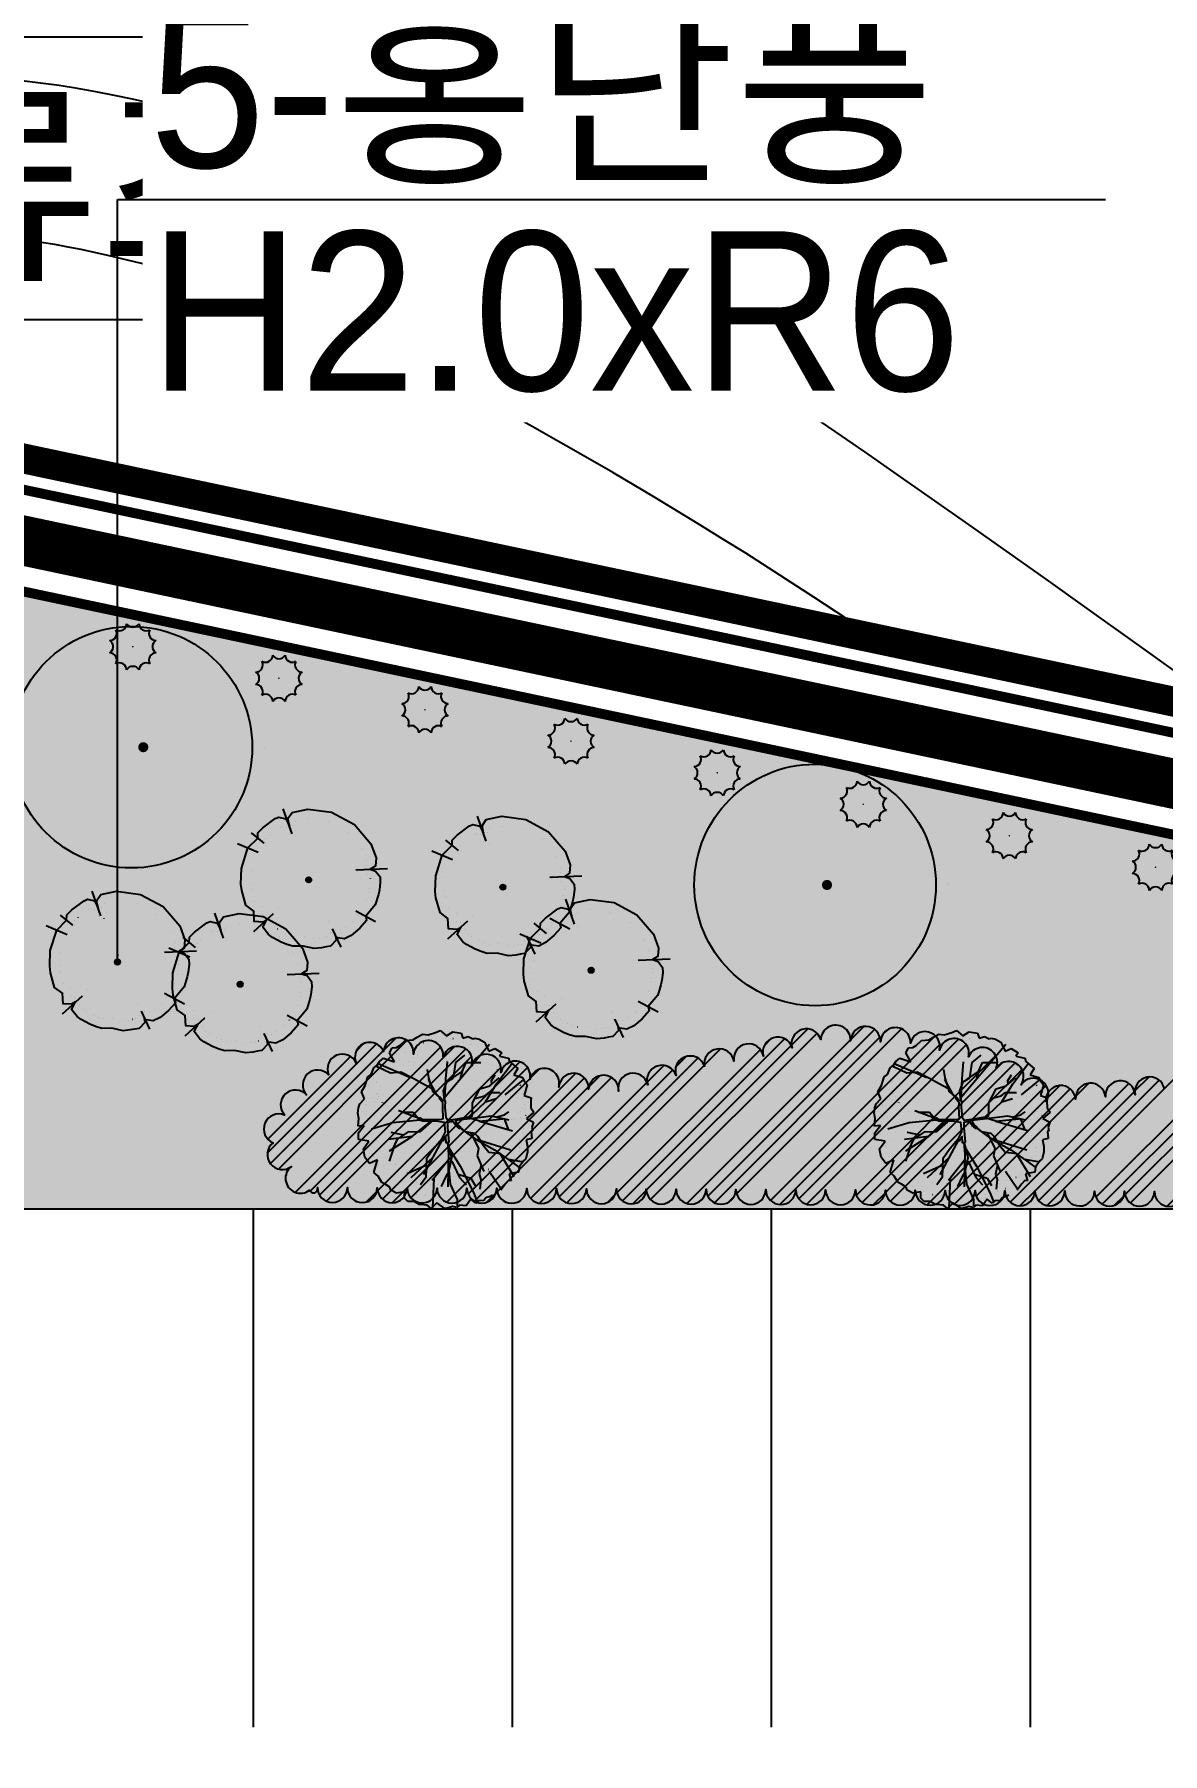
# Model space of a CAD drawing. Header units: millimetres. Extents: x 13387 to 322416, y 10188 to 219730.
# Drawn here: x 61922 to 73245, y 181721 to 198978 of the extents above; entities that cross this region are included whole.
import ezdxf
from ezdxf.enums import TextEntityAlignment as Align
from ezdxf.xclip import XClip

# ---------------------------------------------------------------- set-up
doc = ezdxf.new("R2010")
doc.units = ezdxf.units.MM
doc.header["$LTSCALE"] = 400
doc.header["$XCLIPFRAME"] = 0
doc.set_wipeout_variables(frame=1)
for name, pattern in [('base$0$base$0$XREF_BASE$0$PHANTOMX2', [5, 2.5, -0.5, 0.5, -0.5, 0.5, -0.5]), ('CONT', [2, 1, 1]), ('DOT2', [0.125, 0, -0.125])]:
    doc.linetypes.add(name, pattern=pattern)
doc.layers.get('Defpoints').update_dxf_attribs({"color": 153})
for name, color, linetype in [('0-wipeout', 255, 'Continuous'), ('0-녹지', 71, 'Continuous'), ('_관목_Out', 7, 'Continuous'), ('_관목_Plant', 76, 'Continuous'), ('_교목_Name', 7, 'Continuous'), ('_교목_Plant', 90, 'Continuous'), ('_교목_Size', 7, 'Continuous'), ('_교목_Tag', 7, 'Continuous'), ('base$0$base$0$1-1CON', 35, 'Continuous'), ('base$0$base$0$1-5CON', 30, 'Continuous'), ('base$0$base$0$1-지적선', 3, 'Continuous'), ('base$0$base$0$LSMD_CONT_LDREG_41500', 1, 'Continuous'), ('base$0$base$0$WID', 4, 'Continuous'), ('base$0$base$0$XREF_BASE$0$CE_PROPERTY LINE', 2, 'Continuous'), ('base$0$base$0$XREF_BASE$0$성토옹벽', 6, 'Continuous'), ('base$0$base$0$XREF_BASE$0$절토옹벽', 2, 'Continuous'), ('tc-2', 252, 'Continuous')]:
    doc.layers.add(name, color=color, linetype=linetype)
doc.layers.add('base$0$base$0$A-MKXS-TEXT1', color=3, linetype='Continuous', lineweight=25)
doc.styles.add('base$0$base$0$SH_대대리576', font='NanumGothicBold.ttf')
doc.styles.add('Landy', font='')
doc.styles.get("Standard").update_dxf_attribs({"font": 'arial.ttf'})
doc.styles.get('Landy').set_extended_font_data('Dotum')
doc.dimstyles.new('LandyUse_T', dxfattribs={"dimtxt": 2.5, "dimasz": 80, "dimexe": 1.25, "dimexo": 0.625, "dimtad": 1, "dimtxsty": 'Standard', "dimcen": 2.5, "dimadec": 0, "dimazin": 0, "dimtfac": 1, "dimtmove": 0, "dimatfit": 3, "dimfxl": 1, "dimarcsym": 0})

# ---------------------------------------------------------------- blocks, each defined once
blk = doc.blocks.new('base$0$base$0$XREF_BASE$0$A$C3CBC0631')
at = {"layer": 'base$0$base$0$XREF_BASE$0$CE_PROPERTY LINE', "color": 8, "linetype": 'base$0$base$0$XREF_BASE$0$PHANTOMX2', "ltscale": 3, "flags": 128}
blk.add_lwpolyline([(24653, 158067), (15380, 151109), (8259, 149251), (3838, 149290), (748, 147602), (-6916, 147572), (-7299, 146160), (-1843, 125252), (436, 116516), (2171, 109870), (5326, 104706), (5798, 96717), (3940, 88655), (43, 76542), (81, 64279), (3722, 52297), (8342, 45951), (24954, 35648), (27528, 32946), (33205, 26984), (45785, 19196), (55262, 14961), (63842, 9900), (67943, 799), (71065, 403), (74495, 0), (71416, 11497), (72509, 16027), (80907, 20283), (84381, 29814), (86654, 26118), (86417, 19281), (94182, 16961), (94474, 13223), (94701, 13128), (143072, 50641), (145797, 73715), (141926, 86006), (137274, 142330), (130340, 137929), (128629, 139085), (122336, 140647), (114378, 141402), (105828, 145930), (90331, 146144), (69871, 143916), (58636, 140116), (56478, 144307), (45633, 153630)], close=True, dxfattribs=at)
at = {"layer": 'base$0$base$0$XREF_BASE$0$절토옹벽', "color": 8, "linetype": 'ByBlock', "ltscale": 5, "const_width": 100, "flags": 128}
for points in [[(55628, 144636), (45495, 153353), (24724, 157745), (15091, 150517), (8341, 148908), (803, 147102), (-6578, 145344), (-6578, 145344), (-1228, 124843)], [(54976, 143878), (45038, 152427), (24961, 156673), (15534, 149599), (8577, 147920), (913, 146102), (-5352, 144608), (-260, 125095)]]:
    blk.add_lwpolyline(points, dxfattribs=at)
at = {"layer": 'base$0$base$0$XREF_BASE$0$절토옹벽', "color": 253, "const_width": 500, "flags": 128}
blk.add_lwpolyline([(55302, 144257), (45267, 152890), (24842, 157209), (15312, 150058), (8457, 148426), (858, 146602), (-5784, 145024), (-5991, 144974), (-744, 124969)], dxfattribs=at)
blk = doc.blocks.new('base$0$base$0$G$C940A8A8A')
at = {"layer": 'base$0$base$0$LSMD_CONT_LDREG_41500', "color": 1, "linetype": 'Continuous', "const_width": 300, "flags": 128}
blk.add_lwpolyline([(108147, 137630), (87787, 140640), (75957, 139800), (74927, 144400), (66787, 156160), (47607, 165750), (36878, 161359), (29518, 161359), (25251, 162513), (21834, 161660), (14411, 163566), (13684, 162297), (13684, 140689), (13684, 131660), (13684, 124791), (15433, 118998), (13873, 111149), (10039, 103817), (3210, 93080)], dxfattribs=at)
blk = doc.blocks.new('base$0$base$0$현황측량 지적')
at = {"layer": 'base$0$base$0$1-1CON', "color": 8, "linetype": 'Continuous', "elevation": 91000}
blk.add_lwpolyline([(-18911, 14764), (-19097, 14889), (-19323, 15039), (-19549, 15188), (-19776, 15335), (-20003, 15482), (-20232, 15627), (-20461, 15770), (-20692, 15913), (-20923, 16054), (-21155, 16193), (-21567, 16437), (-21982, 16677), (-22163, 16780), (-22344, 16882), (-22526, 16982), (-22708, 17082), (-22892, 17179), (-23076, 17276), (-23261, 17370), (-23447, 17463), (-23634, 17554), (-23822, 17643), (-24011, 17729), (-24201, 17813), (-24392, 17895), (-24584, 17975), (-24777, 18051), (-24972, 18125), (-25168, 18196), (-25365, 18264), (-25563, 18328), (-25763, 18390), (-25964, 18448), (-26297, 18537), (-26634, 18617), (-26767, 18647), (-26900, 18675), (-27033, 18701), (-27167, 18725), (-27302, 18748), (-27436, 18768)], dxfattribs=at)
at = {"layer": 'base$0$base$0$1-5CON', "color": 8, "linetype": 'Continuous', "elevation": 90000}
blk.add_lwpolyline([(-15870, 14404), (-16325, 14731), (-16782, 15057), (-17239, 15383), (-17989, 15914), (-18744, 16442), (-19038, 16646), (-19333, 16849), (-19630, 17049), (-19928, 17248), (-20227, 17445), (-20527, 17638), (-20829, 17828), (-21134, 18014), (-21440, 18196), (-21748, 18374), (-22059, 18547), (-22372, 18714), (-22687, 18876), (-23006, 19032), (-23327, 19181), (-23651, 19324), (-23979, 19459), (-24310, 19587), (-24645, 19707), (-24983, 19819), (-25325, 19922), (-25850, 20064), (-26385, 20184), (-26568, 20223), (-26753, 20258), (-26938, 20291), (-27123, 20321), (-27310, 20347), (-27496, 20370)], dxfattribs=at)
at = {"layer": 'base$0$base$0$1-지적선', "color": 8, "rotation": 14.62512504690287}
blk.add_blockref('base$0$base$0$G$C940A8A8A', (-38193, -154447), dxfattribs=at)
blk = doc.blocks.new('base$0$base$0$XREF_BASE$0$A$C5E376D50')
at = {"layer": 'Defpoints', "linetype": 'Continuous', "flags": 128}
blk.add_lwpolyline([(363071, 246497), (359200, 258788), (354548, 315113), (347614, 310711), (345903, 311867), (339610, 313429), (331652, 314184), (323101, 318712), (307605, 318926), (287145, 316698), (275910, 312898), (273752, 317089), (262907, 326413), (241927, 330849), (227766, 320223), (223487, 311370)], dxfattribs=at)
blk = doc.blocks.new('base', base_point=(0, 0))
blk.add_lwpolyline([(2457387.2, -938847.8), (2464991.7, -938847.8), (2464991.7, -941686.2), (2457387.2, -941686.2)], close=True)
at = {"layer": 'base$0$base$0$WID'}
for p, q in [((2463748.2, -955814.3), (2463748.2, -950614.3)), ((2466348.2, -955814.3), (2466348.2, -950614.3)), ((2468948.2, -955814.3), (2468948.2, -950614.3)), ((2471548.2, -955814.3), (2471548.2, -950614.3))]:
    blk.add_line(p, q, dxfattribs=at)
blk.add_lwpolyline([(2476748.2, -950614.3), (2447948.2, -950614.3), (2447948.2, -954314.3)], dxfattribs=at)
ref = blk.add_blockref('base$0$base$0$현황측량 지적', (2488921, -959657.5))
XClip(ref).set_block_clipping_path([(-120941.079460036, -150848.0068536659), (162857.5363889819, 70751.9931463341)])
ref = blk.add_blockref('base$0$base$0$XREF_BASE$0$A$C5E376D50', (2212998.1, -1272554.8))
XClip(ref).set_block_clipping_path([(154965.4345864058, 162053.3751671459), (438965.4345861674, 383653.3751671459)])
at = {"layer": 'base$0$base$0$XREF_BASE$0$성토옹벽'}
blk.add_blockref('base$0$base$0$XREF_BASE$0$A$C3CBC0631', (2430288.9, -1099777.9), dxfattribs=at)
at = {"layer": 'base$0$base$0$A-MKXS-TEXT1', "style": 'base$0$base$0$SH_대대리576'}
blk.add_text('저류조', height=1600, dxfattribs=at).set_placement((2461198.9, -940328.1), align=Align.MIDDLE_CENTER)
blk = doc.blocks.new('TL000073_0')
blk.add_hatch(color=256).paths.add_polyline_path([(0.024, 0, 1), (-0.024, 0, 1)])
at = {"color": 0}
blk.add_lwpolyline([(-0.187, 0.55), (-0.149, 0.605), (-0.009, 0.635), (0.205, 0.607), (0.409, 0.497), (0.558, 0.324), (0.604, 0.199), (0.598, 0.124), (0.551, 0.095), (0.6, 0.078), (0.639, 0.026), (0.641, -0.022), (0.634, -0.09), (0.625, -0.132), (0.597, -0.223), (0.511, -0.326), (0.519, -0.364), (0.457, -0.434), (0.382, -0.497), (0.321, -0.528), (0.257, -0.519), (0.24, -0.502), (0.246, -0.541), (0.195, -0.594), (0.156, -0.6), (0.115, -0.608), (0.05, -0.615), (-0.05, -0.593), (-0.141, -0.595), (-0.196, -0.578), (-0.247, -0.557), (-0.325, -0.515), (-0.36, -0.489), (-0.411, -0.424), (-0.375, -0.356), (-0.411, -0.378), (-0.488, -0.373), (-0.493, -0.28), (-0.563, -0.228), (-0.6, -0.096), (-0.607, -0.038), (-0.602, 0.103), (-0.545, 0.287), (-0.456, 0.375), (-0.455, 0.422), (-0.41, 0.467), (-0.299, 0.55), (-0.268, 0.563), (-0.206, 0.548), (-0.173, 0.485)], close=True, dxfattribs=at)
blk.add_circle((0, 0), 0.0236)
at = {"layer": 'tc-2', "linetype": 'CONT', "flags": 128}
for points in [[(-0.149, 0.413), (-0.228, 0.637)], [(-0.638, 0.327), (-0.452, 0.247)], [(-0.399, 0.33), (-0.512, 0.421)], [(0.422, 0.089), (0.707, 0.101)], [(-0.318, -0.305), (-0.495, -0.466)], [(0.422, -0.278), (0.6, -0.373)], [(0.211, -0.44), (0.287, -0.602)]]:
    blk.add_lwpolyline(points, dxfattribs=at)
at = {"layer": 'tc-2', "linetype": 'DOT2'}
blk.add_lwpolyline([(-0.141, 0.49), (-0.119, 0.522), (-0.007, 0.546), (0.177, 0.521), (0.352, 0.427), (0.479, 0.278), (0.517, 0.175), (0.514, 0.127), (0.436, 0.079), (0.524, 0.048), (0.55, 0.014), (0.551, -0.019), (0.545, -0.077), (0.538, -0.113), (0.514, -0.188), (0.432, -0.286), (0.439, -0.32), (0.394, -0.372), (0.33, -0.426), (0.285, -0.449), (0.243, -0.442), (0.179, -0.377), (0.194, -0.478), (0.163, -0.51), (0.136, -0.514), (0.1, -0.521), (0.046, -0.527), (-0.042, -0.508), (-0.124, -0.51), (-0.167, -0.496), (-0.211, -0.478), (-0.278, -0.442), (-0.306, -0.422), (-0.339, -0.379), (-0.269, -0.25), (-0.376, -0.314), (-0.415, -0.311), (-0.418, -0.238), (-0.484, -0.19), (-0.515, -0.082), (-0.521, -0.033), (-0.516, 0.088), (-0.468, 0.245), (-0.384, 0.327), (-0.384, 0.369), (-0.352, 0.401), (-0.257, 0.472), (-0.239, 0.479), (-0.203, 0.471), (-0.173, 0.412), (-0.12, 0.392)], close=True, dxfattribs=at)
at = {"layer": 'tc-2', "linetype": 'DOT2', "flags": 128}
for points in [[(-0.399, 0.33), (-0.008, 0.022), (-0.452, 0.247)], [(0.422, -0.278), (0, 0), (-0.149, 0.413)], [(-0.318, -0.305), (0, 0), (0.422, 0.089)]]:
    blk.add_lwpolyline(points, dxfattribs=at)
blk.add_lwpolyline([(0.211, -0.44), (0, 0)], close=True, dxfattribs=at)
blk = doc.blocks.new('TL000015_0')
at = {"color": 0}
for p, q in [((-0.223, 0.655), (-0.182, 0.679)), ((-0.182, 0.679), (-0.138, 0.675)), ((-0.138, 0.675), (-0.079, 0.692)), ((-0.079, 0.692), (-0.042, 0.707)), ((-0.042, 0.707), (0.008, 0.666)), ((0.008, 0.666), (0.058, 0.697)), ((0.058, 0.697), (0.121, 0.686)), ((0.121, 0.686), (0.134, 0.647)), ((-0.441, 0.534), (-0.419, 0.573)), ((-0.419, 0.573), (-0.386, 0.575)), ((-0.386, 0.575), (-0.358, 0.59)), ((-0.358, 0.59), (-0.317, 0.629)), ((-0.317, 0.629), (-0.256, 0.634)), ((-0.256, 0.634), (-0.223, 0.655)), ((-0.007, 0.185), (0.344, 0.601)), ((0.134, 0.647), (0.177, 0.662)), ((0.177, 0.662), (0.214, 0.642)), ((0.214, 0.642), (0.23, 0.649)), ((0.23, 0.649), (0.262, 0.64)), ((0.262, 0.64), (0.304, 0.616)), ((0.304, 0.616), (0.312, 0.601)), ((0.312, 0.601), (0.34, 0.547)), ((0.34, 0.547), (0.386, 0.568)), ((0.386, 0.568), (0.441, 0.534)), ((-0.584, 0.362), (-0.562, 0.414)), ((-0.562, 0.414), (-0.536, 0.436)), ((-0.431, 0.373), (-0.541, 0.426)), ((-0.536, 0.436), (-0.519, 0.466)), ((-0.275, 0.337), (-0.53, 0.447)), ((-0.519, 0.466), (-0.486, 0.49)), ((-0.486, 0.49), (-0.401, 0.463)), ((-0.401, 0.463), (-0.441, 0.534)), ((0.011, 0.461), (0, 0.33)), ((0.062, 0.338), (0.079, 0.456)), ((0.079, 0.456), (0.152, 0.515)), ((0.13, 0.387), (0.16, 0.458)), ((0.16, 0.458), (0.275, 0.458)), ((0.398, 0.291), (0.523, 0.452)), ((0.441, 0.534), (0.423, 0.506)), ((0.423, 0.506), (0.493, 0.49)), ((0.493, 0.49), (0.502, 0.466)), ((0.502, 0.466), (0.567, 0.41)), ((0.567, 0.41), (0.536, 0.359)), ((-0.66, 0.227), (-0.63, 0.277)), ((-0.63, 0.277), (-0.61, 0.344)), ((-0.61, 0.344), (-0.584, 0.362)), ((-0.35, 0.38), (-0.431, 0.373)), ((-0.249, 0.328), (-0.35, 0.38)), ((-0.183, 0.292), (-0.249, 0.328)), ((-0.11, 0.253), (-0.183, 0.292)), ((-0.132, 0.338), (-0.142, 0.402)), ((-0.137, 0.324), (-0.076, 0.214)), ((-0.097, 0.228), (-0.132, 0.338)), ((-0.017, 0.235), (0.01, 0.306)), ((0, 0.33), (-0.008, 0.158)), ((0.01, 0.306), (0.062, 0.338)), ((0.04, 0.326), (0.13, 0.387)), ((0.117, 0.332), (0.135, 0.396)), ((0.268, 0.25), (0.348, 0.275)), ((0.312, 0.148), (0.398, 0.291)), ((0.348, 0.275), (0.419, 0.338)), ((0.361, 0.316), (0.388, 0.36)), ((0.363, 0.284), (0.361, 0.316)), ((0.466, 0.204), (0.612, 0.321)), ((0.536, 0.359), (0.604, 0.34)), ((0.582, 0.281), (0.588, 0.276)), ((0.604, 0.34), (0.615, 0.312)), ((0.615, 0.312), (0.639, 0.281)), ((0.639, 0.281), (0.617, 0.198)), ((-0.673, 0.133), (-0.636, 0.172)), ((-0.636, 0.172), (-0.66, 0.227)), ((-0.044, 0.179), (-0.097, 0.228)), ((-0.076, 0.214), (-0.044, 0.182)), ((-0.009, 0.16), (-0.017, 0.235)), ((0.312, 0.148), (0.204, 0.045)), ((0.211, 0.14), (0.268, 0.25)), ((0.211, 0.044), (0.211, 0.14)), ((0.228, 0.174), (0.307, 0.196)), ((0.307, 0.196), (0.341, 0.221)), ((0.312, 0.148), (0.396, 0.174)), ((0.341, 0.221), (0.429, 0.223)), ((0.617, 0.198), (0.671, 0.181)), ((0.671, 0.181), (0.667, 0.157)), ((0.667, 0.157), (0.669, 0.101)), ((-0.689, 0.059), (-0.682, 0.101)), ((-0.68, 0.018), (-0.689, 0.059)), ((-0.686, -0.042), (-0.68, 0.018)), ((-0.682, 0.101), (-0.673, 0.133)), ((-0.203, 0.006), (-0.413, -0.015)), ((-0.208, 0.017), (-0.368, 0.079)), ((-0.254, 0.066), (-0.342, 0.066)), ((-0.215, 0.017), (-0.254, 0.066)), ((0.267, -0.003), (0.19, 0.02)), ((0.192, 0.017), (0.297, 0.03)), ((0.267, -0.003), (0.449, 0.016)), ((0.297, 0.03), (0.358, 0.04)), ((0.358, 0.04), (0.495, 0.008)), ((0.402, 0.03), (0.461, 0.047)), ((0.461, 0.047), (0.495, 0.071)), ((0.461, 0.01), (0.491, -0.068)), ((0.629, 0.042), (0.627, 0.039)), ((0.691, 0.068), (0.635, 0.018)), ((0.635, 0.018), (0.689, -0.01)), ((0.669, 0.101), (0.691, 0.068)), ((-0.638, -0.038), (-0.686, -0.042)), ((-0.682, -0.095), (-0.638, -0.038)), ((-0.682, -0.147), (-0.682, -0.095)), ((-0.406, -0.014), (-0.58, -0.066)), ((-0.262, -0.123), (-0.45, -0.147)), ((-0.278, -0.133), (-0.443, -0.238)), ((-0.328, -0.112), (-0.428, -0.093)), ((-0.293, -0.088), (-0.379, -0.144)), ((-0.203, -0.09), (-0.293, -0.088)), ((-0.262, -0.123), (-0.278, -0.133)), ((-0.262, -0.123), (-0.138, -0.022)), ((-0.112, -0.012), (-0.203, -0.09)), ((-0.138, -0.022), (-0.123, -0.003)), ((0.111, -0.051), (0.152, -0.083)), ((0.213, -0.129), (0.113, -0.055)), ((0.152, -0.083), (0.226, -0.098)), ((0.199, -0.095), (0.258, -0.218)), ((0.213, -0.129), (0.246, -0.15)), ((0.226, -0.098), (0.25, -0.122)), ((0.25, -0.122), (0.295, -0.191)), ((0.267, -0.003), (0.524, -0.08)), ((0.682, -0.08), (0.671, -0.083)), ((0.671, -0.083), (0.676, -0.138)), ((0.689, -0.01), (0.676, -0.051)), ((0.676, -0.051), (0.682, -0.08)), ((-0.602, -0.161), (-0.682, -0.147)), ((-0.645, -0.219), (-0.602, -0.161)), ((-0.632, -0.286), (-0.645, -0.219)), ((-0.411, -0.223), (-0.443, -0.318)), ((-0.379, -0.144), (-0.418, -0.227)), ((-0.026, -0.149), (-0.173, -0.422)), ((-0.093, -0.218), (-0.149, -0.298)), ((-0.029, -0.144), (-0.093, -0.218)), ((0.014, -0.17), (0.023, -0.261)), ((0.017, -0.199), (0.114, -0.355)), ((0.018, -0.171), (0.047, -0.291)), ((0.023, -0.261), (0.018, -0.518)), ((0.239, -0.145), (0.51, -0.229)), ((0.246, -0.15), (0.384, -0.229)), ((0.258, -0.218), (0.248, -0.274)), ((0.295, -0.191), (0.339, -0.245)), ((0.339, -0.245), (0.434, -0.257)), ((0.384, -0.229), (0.507, -0.313)), ((0.427, -0.258), (0.534, -0.436)), ((0.641, -0.243), (0.63, -0.299)), ((0.676, -0.138), (0.633, -0.15)), ((0.633, -0.15), (0.643, -0.202)), ((0.643, -0.202), (0.641, -0.243)), ((-0.597, -0.334), (-0.632, -0.286)), ((-0.534, -0.306), (-0.597, -0.334)), ((-0.562, -0.406), (-0.534, -0.306)), ((-0.154, -0.352), (-0.301, -0.416)), ((-0.101, -0.289), (-0.273, -0.448)), ((-0.149, -0.298), (-0.156, -0.445)), ((0.022, -0.306), (-0.105, -0.469)), ((0.025, -0.401), (-0.002, -0.443)), ((0.047, -0.291), (0.025, -0.391)), ((0.025, -0.391), (0.035, -0.497)), ((0.05, -0.316), (0.108, -0.445)), ((0.114, -0.355), (0.218, -0.562)), ((0.248, -0.274), (0.299, -0.399)), ((0.275, -0.355), (0.263, -0.418)), ((0.342, -0.394), (0.435, -0.535)), ((0.49, -0.301), (0.609, -0.323)), ((0.571, -0.402), (0.499, -0.415)), ((0.507, -0.313), (0.583, -0.368)), ((0.578, -0.365), (0.571, -0.402)), ((0.61, -0.315), (0.578, -0.365)), ((0.63, -0.299), (0.61, -0.315)), ((-0.53, -0.434), (-0.562, -0.406)), ((-0.501, -0.484), (-0.53, -0.434)), ((-0.473, -0.497), (-0.501, -0.484)), ((-0.438, -0.521), (-0.473, -0.497)), ((-0.429, -0.543), (-0.438, -0.521)), ((-0.156, -0.445), (-0.198, -0.502)), ((-0.092, -0.452), (-0.102, -0.682)), ((-0.002, -0.443), (-0.034, -0.516)), ((0.035, -0.497), (0.091, -0.617)), ((0.099, -0.418), (0.199, -0.45)), ((0.108, -0.445), (0.162, -0.502)), ((0.199, -0.45), (0.233, -0.507)), ((0.263, -0.418), (0.277, -0.46)), ((0.277, -0.46), (0.268, -0.536)), ((0.467, -0.497), (0.432, -0.545)), ((0.493, -0.469), (0.467, -0.497)), ((0.515, -0.471), (0.493, -0.469)), ((0.499, -0.415), (0.515, -0.471)), ((-0.386, -0.567), (-0.429, -0.543)), ((-0.321, -0.556), (-0.386, -0.567)), ((-0.323, -0.606), (-0.321, -0.556)), ((-0.295, -0.634), (-0.323, -0.606)), ((-0.249, -0.634), (-0.295, -0.634)), ((-0.208, -0.656), (-0.249, -0.634)), ((-0.197, -0.656), (-0.208, -0.656)), ((-0.145, -0.663), (-0.197, -0.656)), ((-0.112, -0.689), (-0.145, -0.663)), ((-0.069, -0.643), (-0.112, -0.689)), ((-0.005, -0.689), (-0.069, -0.643)), ((0.053, -0.673), (0.023, -0.682)), ((0.088, -0.68), (0.053, -0.673)), ((0.11, -0.663), (0.088, -0.68)), ((0.091, -0.617), (0.091, -0.666)), ((0.162, -0.667), (0.11, -0.663)), ((0.197, -0.616), (0.162, -0.667)), ((0.236, -0.647), (0.197, -0.616)), ((0.218, -0.562), (0.25, -0.642)), ((0.258, -0.628), (0.236, -0.647)), ((0.301, -0.626), (0.258, -0.628)), ((0.317, -0.602), (0.301, -0.626)), ((0.343, -0.597), (0.317, -0.602)), ((0.367, -0.584), (0.343, -0.597)), ((0.023, -0.682), (-0.005, -0.689))]:
    blk.add_line(p, q, dxfattribs=at)
blk.add_lwpolyline([(0.077, 0.002), (0.077, -0.004), (0.096, -0.035), (0.118, -0.05), (0.109, -0.06), (0.08, -0.038), (0.056, -0.006), (0.014, -0.014), (0.014, -0.054), (0.026, -0.167), (0.005, -0.173), (0.002, -0.124), (-0.007, -0.132), (-0.018, -0.158), (-0.03, -0.145), (-0.001, -0.088), (-0.008, -0.014), (-0.026, -0.011), (-0.074, -0.004), (-0.109, -0.003), (-0.178, -0.004), (-0.214, 0.011), (-0.203, 0.022), (-0.181, 0.009), (-0.098, 0.011), (-0.033, 0.012), (-0.02, 0.019), (-0.023, 0.107), (-0.021, 0.144), (-0.049, 0.173), (-0.042, 0.185), (-0.025, 0.162), (-0.004, 0.157), (-0.007, 0.104), (0.003, 0.028), (0.017, 0.006), (0.093, 0.016), (0.181, 0.031), (0.203, 0.052), (0.206, 0.035), (0.192, 0.025), (0.187, 0.015)], close=True)
at = {"layer": 'tc-2', "linetype": 'DOT2'}
for p, q in [((0.011, 0.461), (-0.095, 0.687)), ((0.011, 0.461), (-0.005, 0.693)), ((0.005, 0.546), (0.062, 0.69)), ((0.05, 0.598), (0.059, 0.701)), ((0.146, 0.478), (0.09, 0.687)), ((-0.248, 0.335), (-0.424, 0.549)), ((-0.331, 0.436), (-0.352, 0.597)), ((-0.311, 0.534), (-0.316, 0.625)), ((-0.287, 0.463), (-0.269, 0.59)), ((-0.137, 0.324), (-0.277, 0.633)), ((-0.269, 0.59), (-0.172, 0.613)), ((-0.223, 0.514), (-0.222, 0.657)), ((-0.172, 0.613), (-0.157, 0.636)), ((-0.154, 0.361), (-0.167, 0.673)), ((-0.157, 0.636), (-0.115, 0.628)), ((-0.115, 0.628), (-0.071, 0.646)), ((-0.071, 0.646), (0.002, 0.646)), ((0.002, 0.646), (0.005, 0.65)), ((0.005, 0.65), (0.039, 0.631)), ((0.039, 0.631), (0.058, 0.646)), ((0.094, 0.532), (0.05, 0.598)), ((0.058, 0.646), (0.063, 0.643)), ((0.063, 0.643), (0.077, 0.595)), ((0.077, 0.595), (0.141, 0.614)), ((0.135, 0.396), (0.174, 0.67)), ((0.141, 0.614), (0.184, 0.597)), ((0.152, 0.515), (0.27, 0.63)), ((0.158, 0.561), (0.245, 0.647)), ((0.184, 0.597), (0.202, 0.601)), ((0.202, 0.601), (0.26, 0.581)), ((0.26, 0.581), (0.298, 0.536)), ((0.298, 0.536), (0.331, 0.54)), ((0.331, 0.54), (0.345, 0.513)), ((0.388, 0.505), (0.407, 0.549)), ((-0.519, 0.397), (-0.485, 0.409)), ((-0.485, 0.409), (-0.471, 0.443)), ((-0.471, 0.443), (-0.383, 0.458)), ((-0.365, 0.475), (-0.426, 0.505)), ((-0.385, 0.519), (-0.373, 0.524)), ((-0.383, 0.458), (-0.385, 0.519)), ((-0.373, 0.524), (-0.287, 0.463)), ((-0.247, 0.458), (-0.311, 0.534)), ((-0.254, 0.434), (-0.308, 0.451)), ((-0.205, 0.444), (-0.254, 0.434)), ((-0.178, 0.434), (-0.247, 0.458)), ((-0.142, 0.402), (-0.178, 0.434)), ((-0.137, 0.39), (-0.171, 0.475)), ((0.121, 0.493), (0.094, 0.532)), ((0.194, 0.423), (0.437, 0.536)), ((0.275, 0.458), (0.388, 0.505)), ((0.345, 0.513), (0.414, 0.48)), ((0.388, 0.36), (0.397, 0.419)), ((0.397, 0.419), (0.427, 0.451)), ((0.403, 0.4), (0.461, 0.515)), ((0.414, 0.48), (0.425, 0.47)), ((0.414, 0.422), (0.501, 0.477)), ((0.425, 0.47), (0.425, 0.431)), ((0.425, 0.431), (0.51, 0.364)), ((0.427, 0.451), (0.444, 0.5)), ((0.449, 0.39), (0.527, 0.429)), ((0.527, 0.429), (0.535, 0.431)), ((-0.536, 0.211), (-0.632, 0.286)), ((-0.544, 0.217), (-0.608, 0.333)), ((-0.604, 0.277), (-0.563, 0.335)), ((-0.571, 0.18), (-0.604, 0.277)), ((-0.543, 0.309), (-0.587, 0.348)), ((-0.563, 0.335), (-0.541, 0.298)), ((-0.514, 0.27), (-0.543, 0.309)), ((-0.541, 0.298), (-0.519, 0.397)), ((-0.524, 0.191), (-0.514, 0.27)), ((-0.137, 0.324), (-0.275, 0.337)), ((0.37, 0.245), (0.403, 0.4)), ((0.388, 0.275), (0.596, 0.351)), ((0.396, 0.174), (0.634, 0.274)), ((0.419, 0.338), (0.449, 0.39)), ((0.51, 0.364), (0.523, 0.349)), ((0.523, 0.349), (0.517, 0.319)), ((0.517, 0.319), (0.582, 0.281)), ((0.522, 0.24), (0.569, 0.277)), ((0.569, 0.277), (0.625, 0.292)), ((0.588, 0.276), (0.575, 0.213)), ((-0.531, 0.142), (-0.68, 0.134)), ((-0.555, 0.151), (-0.661, 0.207)), ((-0.534, 0.167), (-0.634, 0.201)), ((-0.625, 0.128), (-0.621, 0.15)), ((-0.621, 0.15), (-0.571, 0.18)), ((-0.368, 0.079), (-0.555, 0.151)), ((-0.472, 0.119), (-0.536, 0.211)), ((-0.494, 0.142), (-0.534, 0.167)), ((-0.489, 0.137), (-0.524, 0.191)), ((-0.421, 0.076), (-0.494, 0.142)), ((0.424, 0.223), (0.508, 0.189)), ((0.429, 0.223), (0.522, 0.24)), ((0.441, 0.193), (0.671, 0.163)), ((0.508, 0.189), (0.554, 0.204)), ((0.554, 0.204), (0.635, 0.186)), ((0.563, 0.177), (0.651, 0.23)), ((0.575, 0.213), (0.602, 0.174)), ((0.602, 0.174), (0.615, 0.128)), ((-0.446, 0.109), (-0.69, 0.065)), ((-0.651, 0.074), (-0.673, 0.074)), ((-0.583, 0.064), (-0.651, 0.074)), ((-0.635, 0.057), (-0.617, 0.076)), ((-0.614, 0.015), (-0.635, 0.057)), ((-0.585, 0.025), (-0.634, -0.005)), ((-0.63, -0.042), (-0.614, 0.015)), ((-0.624, 0.122), (-0.625, 0.128)), ((-0.617, 0.076), (-0.624, 0.122)), ((-0.499, 0.044), (-0.585, 0.025)), ((-0.56, 0.03), (-0.583, 0.064)), ((-0.365, 0.02), (-0.499, 0.044)), ((-0.342, 0.066), (-0.421, 0.076)), ((-0.303, 0.066), (-0.365, 0.02)), ((0.449, 0.016), (0.69, -0.001)), ((0.495, 0.071), (0.589, 0.069)), ((0.495, 0.008), (0.591, 0.022)), ((0.519, 0.011), (0.685, 0.087)), ((0.538, 0.01), (0.687, -0.067)), ((0.589, 0.069), (0.63, 0.086)), ((0.591, 0.022), (0.682, -0.034)), ((0.627, 0.039), (0.593, 0.02)), ((0.593, 0.02), (0.608, -0.06)), ((0.615, 0.128), (0.603, 0.094)), ((0.603, 0.094), (0.629, 0.042)), ((0.63, 0.086), (0.664, 0.106)), ((-0.413, -0.015), (-0.692, -0.017)), ((-0.58, -0.066), (-0.686, -0.092)), ((-0.634, -0.005), (-0.673, -0.009)), ((-0.527, -0.05), (-0.673, -0.161)), ((-0.58, -0.11), (-0.673, -0.11)), ((-0.64, -0.106), (-0.63, -0.042)), ((-0.539, -0.152), (-0.64, -0.106)), ((-0.524, -0.095), (-0.58, -0.11)), ((-0.428, -0.093), (-0.524, -0.095)), ((0.213, -0.129), (0.342, -0.394)), ((0.483, -0.067), (0.582, -0.147)), ((0.491, -0.068), (0.603, -0.093)), ((0.524, -0.08), (0.679, -0.122)), ((0.545, -0.118), (0.582, -0.21)), ((0.617, -0.106), (0.56, -0.181)), ((0.603, -0.093), (0.65, -0.144)), ((0.608, -0.06), (0.617, -0.106)), ((-0.45, -0.147), (-0.662, -0.201)), ((-0.454, -0.148), (-0.633, -0.278)), ((-0.597, -0.257), (-0.627, -0.269)), ((-0.443, -0.238), (-0.602, -0.34)), ((-0.6, -0.193), (-0.595, -0.179)), ((-0.588, -0.201), (-0.6, -0.193)), ((-0.509, -0.24), (-0.597, -0.257)), ((-0.595, -0.179), (-0.539, -0.152)), ((-0.571, -0.26), (-0.588, -0.201)), ((-0.569, -0.28), (-0.571, -0.26)), ((-0.357, -0.184), (-0.563, -0.401)), ((-0.453, -0.269), (-0.509, -0.24)), ((-0.418, -0.227), (-0.47, -0.289)), ((-0.316, -0.158), (-0.392, -0.343)), ((0.434, -0.257), (0.557, -0.294)), ((0.51, -0.229), (0.628, -0.284)), ((0.56, -0.181), (0.58, -0.211)), ((0.58, -0.243), (0.576, -0.275)), ((0.58, -0.211), (0.58, -0.243)), ((0.582, -0.147), (0.658, -0.205)), ((0.582, -0.21), (0.64, -0.257)), ((-0.47, -0.289), (-0.592, -0.311)), ((-0.534, -0.291), (-0.569, -0.28)), ((-0.524, -0.346), (-0.534, -0.291)), ((-0.531, -0.36), (-0.524, -0.346)), ((-0.521, -0.388), (-0.531, -0.36)), ((-0.434, -0.458), (-0.521, -0.388)), ((-0.489, -0.347), (-0.499, -0.455)), ((-0.392, -0.343), (-0.497, -0.48)), ((-0.443, -0.318), (-0.489, -0.347)), ((-0.389, -0.337), (-0.434, -0.537)), ((0.289, -0.286), (0.298, -0.471)), ((0.299, -0.399), (0.346, -0.418)), ((0.335, -0.38), (0.498, -0.476)), ((0.526, -0.343), (0.453, -0.346)), ((0.453, -0.346), (0.453, -0.423)), ((0.529, -0.335), (0.526, -0.343)), ((0.542, -0.287), (0.529, -0.335)), ((0.576, -0.275), (0.542, -0.287)), ((0.557, -0.294), (0.593, -0.333)), ((-0.391, -0.514), (-0.443, -0.516)), ((-0.34, -0.478), (-0.434, -0.458)), ((-0.403, -0.548), (-0.34, -0.478)), ((-0.311, -0.48), (-0.391, -0.514)), ((-0.273, -0.448), (-0.383, -0.574)), ((-0.173, -0.422), (-0.329, -0.607)), ((-0.301, -0.416), (-0.311, -0.48)), ((-0.228, -0.487), (-0.276, -0.632)), ((-0.117, -0.499), (-0.249, -0.644)), ((-0.198, -0.502), (-0.225, -0.578)), ((-0.105, -0.469), (-0.184, -0.665)), ((-0.183, -0.489), (-0.161, -0.578)), ((-0.034, -0.516), (-0.039, -0.602)), ((0.018, -0.518), (0.014, -0.689)), ((0.018, -0.518), (0.084, -0.684)), ((0.143, -0.413), (0.148, -0.673)), ((0.162, -0.502), (0.174, -0.58)), ((0.168, -0.462), (0.279, -0.546)), ((0.271, -0.515), (0.218, -0.572)), ((0.233, -0.507), (0.28, -0.556)), ((0.268, -0.536), (0.265, -0.57)), ((0.343, -0.534), (0.271, -0.515)), ((0.298, -0.471), (0.35, -0.593)), ((0.347, -0.469), (0.343, -0.534)), ((0.346, -0.418), (0.39, -0.467)), ((0.432, -0.545), (0.347, -0.469)), ((0.347, -0.469), (0.367, -0.584)), ((0.372, -0.472), (0.347, -0.469)), ((0.424, -0.446), (0.372, -0.472)), ((0.39, -0.467), (0.424, -0.524)), ((0.451, -0.441), (0.424, -0.446)), ((0.453, -0.423), (0.451, -0.441)), ((-0.302, -0.556), (-0.403, -0.548)), ((-0.232, -0.582), (-0.302, -0.556)), ((-0.225, -0.578), (-0.259, -0.634)), ((-0.169, -0.584), (-0.232, -0.582)), ((-0.119, -0.618), (-0.169, -0.584)), ((-0.161, -0.578), (-0.129, -0.651)), ((-0.044, -0.616), (-0.119, -0.618)), ((-0.003, -0.643), (-0.044, -0.616)), ((-0.039, -0.602), (-0.039, -0.654)), ((0.036, -0.61), (-0.003, -0.643)), ((0.098, -0.571), (0.036, -0.61)), ((0.154, -0.61), (0.098, -0.571)), ((0.188, -0.604), (0.154, -0.61)), ((0.174, -0.58), (0.223, -0.624)), ((0.215, -0.597), (0.188, -0.604)), ((0.218, -0.572), (0.215, -0.597)), ((0.265, -0.57), (0.27, -0.617)), ((0.279, -0.546), (0.322, -0.609)), ((0.28, -0.556), (0.339, -0.578))]:
    blk.add_line(p, q, dxfattribs=at)
blk = doc.blocks.new('TE000013_0')
at = {"const_width": 0.0239}
blk.add_lwpolyline([(-0.012, 0, 1), (0.012, 0, 1)], format="xyb", close=True, dxfattribs=at)
at = {"color": 0}
for centre, start, end in [((-0.42, 0.727), 240.5612, 359.4388), ((0, 0.839), 210.5612, 329.4388), ((0.42, 0.727), 180.5612, 299.4388), ((-0.727, 0.42), 270.5612, 29.4388), ((-0.839, 0), 300.5612, 59.4388), ((0.727, 0.42), 150.5612, 269.4388), ((0.839, 0), 120.5612, 239.4388), ((-0.727, -0.42), 330.5612, 89.4388), ((-0.42, -0.727), 0.5612, 119.4388), ((0.42, -0.727), 60.5612, 179.4388), ((0.727, -0.42), 90.5612, 209.4388), ((0, -0.839), 30.5612, 149.4388)]:
    blk.add_arc(centre, 0.225, start, end, dxfattribs=at)
blk = doc.blocks.new('TL000074_0')
at = {"const_width": 0.0211}
blk.add_lwpolyline([(-0.0105, 0, 1), (0.0105, 0, 1)], format="xyb", close=True, dxfattribs=at)
at = {"color": 0}
blk.add_circle((-0.0498, 0), 0.5052, dxfattribs=at)
at = {"layer": 'tc-2', "linetype": 'DOT2'}
blk.add_circle((0, 0), 0.5052, dxfattribs=at)
blk = doc.blocks.new('G$CE0093AA2')
at = {"layer": '0-녹지'}
h = blk.add_hatch(color=256, dxfattribs=at)
h.dxf.hatch_style = 1
edge = h.paths.add_edge_path()
edge.add_line((19332, 126164), (19440, 125747))
edge.add_line((19440, 125747), (22595, 120583))
edge.add_line((22595, 120583), (23068, 112594))
edge.add_line((23068, 112594), (21209, 104532))
edge.add_line((21209, 104532), (17313, 92419))
edge.add_line((17313, 92419), (17351, 80156))
edge.add_line((17351, 80156), (20991, 68174))
edge.add_line((20991, 68174), (25611, 61828))
edge.add_line((25611, 61828), (42224, 51526))
edge.add_line((42224, 51526), (44798, 48823))
edge.add_line((44798, 48823), (50475, 42861))
edge.add_line((50475, 42861), (63054, 35073))
edge.add_line((63054, 35073), (72532, 30838))
edge.add_line((72532, 30838), (81111, 25777))
edge.add_line((81111, 25777), (85212, 16676))
edge.add_line((85212, 16676), (91764, 15877))
edge.add_line((91764, 15877), (88685, 27374))
edge.add_line((88685, 27374), (89778, 31902))
edge.add_line((89778, 31902), (98176, 36160))
edge.add_line((98176, 36160), (101651, 45691))
edge.add_line((101651, 45691), (103923, 41996))
edge.add_line((103923, 41996), (103686, 35158))
edge.add_line((103686, 35158), (111452, 32838))
edge.add_line((111452, 32838), (111744, 29100))
edge.add_line((111744, 29100), (111971, 29006))
edge.add_line((111971, 29006), (160342, 66518))
edge.add_line((160342, 66518), (163067, 89592))
edge.add_line((163067, 89592), (159195, 101883))
edge.add_line((159195, 101883), (154544, 158207))
edge.add_line((154544, 158207), (147609, 153806))
edge.add_line((147609, 153806), (145898, 154962))
edge.add_line((145898, 154962), (139606, 156524))
edge.add_line((139606, 156524), (131647, 157279))
edge.add_line((131647, 157279), (123097, 161807))
edge.add_line((123097, 161807), (107601, 162021))
edge.add_line((107601, 162021), (87141, 159793))
edge.add_line((87141, 159793), (75906, 155993))
edge.add_line((75906, 155993), (73745, 160181))
edge.add_line((73745, 160181), (73096, 160745))
edge.add_line((73096, 160745), (72894, 160510))
edge.add_line((72894, 160510), (72242, 159752))
edge.add_line((72242, 159752), (62304, 168301))
edge.add_line((62304, 168301), (42227, 172547))
edge.add_line((42227, 172547), (32820, 165471))
edge.add_line((32820, 165471), (25883, 163665))
edge.add_line((25883, 163665), (18187, 161975))
edge.add_line((18187, 161975), (11890, 160474))
edge.add_line((11890, 160474), (17026, 140967))
edge.add_line((17026, 140967), (15748, 140633))
edge.add_arc((16971, 144898), 4437, 254.0004, 277.3556)
edge.add_arc((17403, 141489), 1000, 277.8144, 14.3903)
edge.add_line((18371, 141737), (13785, 159318))
edge.add_line((13785, 159318), (29855, 163519))
edge.add_line((29855, 163519), (30813, 159836))
edge.add_line((30813, 159836), (33433, 159836))
edge.add_arc((33433, 161336), 1500, 270, 0)
edge.add_line((34933, 161336), (34933, 165036))
edge.add_line((34933, 165036), (63733, 165036))
edge.add_line((63733, 165036), (63733, 161336))
edge.add_arc((65233, 161336), 1500, 180, 270)
edge.add_line((65233, 159836), (65633, 159836))
edge.add_line((65633, 159836), (65633, 153836))
edge.add_line((65633, 153836), (51533, 153836))
edge.add_arc((51533, 152336), 1500, 90, 180)
edge.add_line((50033, 152336), (50033, 151836))
edge.add_line((50033, 151836), (71008, 151836))
edge.add_line((71008, 151836), (71008, 151636))
edge.add_line((71008, 151636), (50033, 151636))
edge.add_line((50033, 151636), (50033, 151436))
edge.add_line((50033, 151436), (132842, 151437))
edge.add_line((132842, 151437), (125758, 157216))
edge.add_line((125758, 157216), (126390, 157991))
edge.add_line((126390, 157991), (133198, 152437))
edge.add_line((133198, 152437), (151994, 152437))
edge.add_line((151994, 152437), (152030, 124236))
edge.add_line((152030, 124236), (152233, 124236))
edge.add_line((152233, 124236), (152230, 88933))
edge.add_line((152230, 88933), (158560, 88933))
edge.add_line((158560, 88933), (158560, 78842))
edge.add_line((158560, 78842), (152230, 78842))
edge.add_line((152230, 78842), (152230, 66033))
edge.add_line((152230, 66033), (147833, 66033))
edge.add_line((147833, 66033), (147833, 62187))
edge.add_line((147833, 62187), (147083, 61578))
edge.add_line((147083, 61578), (147725, 60739))
edge.add_line((147725, 60739), (131769, 47783))
edge.add_line((131769, 47783), (123643, 42450))
edge.add_line((123643, 42450), (107643, 42441))
edge.add_line((107643, 42441), (107643, 47629))
edge.add_line((107643, 47629), (107217, 47629))
edge.add_arc((107217, 34129), 13500, 90, 149.8113)
edge.add_arc((80422, 49717), 17500, 296.8893, 329.8113, ccw=False)
edge.add_arc((80422, 49717), 17500, 238.204, 296.8893, ccw=False)
edge.add_line((71201, 34843), (39074, 54760))
edge.add_arc((54617, 79833), 29500, 180, 238.204, ccw=False)
edge.add_line((25117, 79833), (25117, 118109))
edge.add_arc((16617, 118109), 8500, 360, 71.3731)
at = {"layer": '_관목_Plant'}
h = blk.add_hatch(dxfattribs=at)
h.set_pattern_fill('ANSI34', color=256, scale=30, style=0)
h.set_pattern_definition([(45, (-2413015.1, 1115650.53), (-404.11153, 404.11153), []), (45, (-2412880.4, 1115650.53), (-404.11153, 404.11153), []), (45, (-2412745.7, 1115650.53), (-404.11153, 404.11153), []), (45, (-2412611, 1115650.53), (-404.11153, 404.11153), [])])
edge = h.paths.add_edge_path()
edge.add_arc((51526, 165254), 150, 179.7293, 359.7293)
edge.add_arc((51826, 165253), 150, 179.7293, 359.7293)
edge.add_arc((52126, 165251), 150, 179.7293, 359.7293)
edge.add_arc((52426, 165250), 150, 179.7293, 359.7293)
edge.add_arc((52726, 165249), 150, 179.7293, 359.7293)
edge.add_arc((53026, 165247), 150, 179.7293, 359.7293)
edge.add_arc((53326, 165246), 150, 179.7293, 359.7293)
edge.add_arc((53626, 165244), 150, 179.7293, 359.7293)
edge.add_arc((53926, 165243), 150, 179.7293, 359.7293)
edge.add_arc((54226, 165242), 150, 179.7293, 359.7293)
edge.add_arc((54526, 165240), 150, 179.7293, 359.7293)
edge.add_arc((54826, 165239), 150, 179.7293, 359.7293)
edge.add_arc((55126, 165237), 150, 179.7293, 359.7293)
edge.add_arc((55426, 165236), 150, 179.7293, 359.7293)
edge.add_arc((55726, 165234), 150, 179.7293, 359.7293)
edge.add_arc((56026, 165233), 150, 179.7293, 359.7293)
edge.add_arc((56326, 165232), 150, 179.7293, 359.7293)
edge.add_arc((56626, 165230), 150, 179.7293, 359.7293)
edge.add_arc((56926, 165229), 150, 179.7293, 359.7293)
edge.add_arc((57226, 165227), 150, 179.7293, 359.7293)
edge.add_arc((57526, 165226), 150, 179.7293, 359.7293)
edge.add_arc((57826, 165225), 150, 179.7293, 359.7293)
edge.add_arc((58126, 165223), 150, 179.7293, 359.7293)
edge.add_arc((58426, 165222), 150, 179.7293, 359.7293)
edge.add_arc((58726, 165220), 150, 179.7293, 359.7293)
edge.add_arc((59026, 165219), 150, 179.7293, 359.7293)
edge.add_arc((59326, 165217), 150, 179.7293, 359.7293)
edge.add_arc((59626, 165216), 150, 179.7293, 359.7293)
edge.add_arc((59926, 165215), 150, 179.7293, 359.7293)
edge.add_arc((60226, 165213), 150, 179.7293, 359.7293)
edge.add_arc((60526, 165212), 150, 179.7293, 359.7293)
edge.add_arc((60826, 165210), 150, 179.7293, 359.7293)
edge.add_arc((61126, 165209), 150, 179.7293, 359.7293)
edge.add_arc((61426, 165208), 150, 179.7293, 359.7293)
edge.add_arc((61726, 165206), 150, 179.7293, 359.7293)
edge.add_arc((62026, 165205), 150, 179.7293, 359.7293)
edge.add_arc((62326, 165203), 150, 179.7293, 359.7293)
edge.add_arc((62626, 165202), 150, 179.7293, 359.7293)
edge.add_arc((62926, 165200), 150, 179.7293, 359.7293)
edge.add_arc((63226, 165199), 150, 179.7293, 359.7293)
edge.add_arc((63526, 165198), 150, 179.7293, 359.7293)
edge.add_arc((63594, 165322), 150, 303.1966, 123.1966)
edge.add_arc((63430, 165573), 150, 303.1966, 123.1966)
edge.add_arc((63266, 165825), 150, 303.1966, 123.1966)
edge.add_arc((63071, 166049), 150, 318.6022, 138.6022)
edge.add_arc((62846, 166248), 150, 318.6022, 138.6022)
edge.add_arc((62603, 166420), 150, 330.7854, 150.7854)
edge.add_arc((62328, 166537), 150, 343.1533, 163.1533)
edge.add_arc((62041, 166624), 150, 343.1533, 163.1533)
edge.add_arc((61747, 166670), 150, 358.817, 178.817)
edge.add_arc((61447, 166673), 150, 359.9771, 179.9771)
edge.add_arc((61147, 166673), 150, 359.9771, 179.9771)
edge.add_arc((60858, 166619), 150, 21.3622, 201.3622)
edge.add_arc((60577, 166513), 150, 20.0673, 200.0673)
edge.add_arc((60298, 166404), 150, 22.3496, 202.3496)
edge.add_arc((60018, 166296), 150, 20.1194, 200.1194)
edge.add_arc((59730, 166215), 150, 11.2209, 191.2209)
edge.add_arc((59433, 166174), 150, 4.3964, 184.3964)
edge.add_arc((59134, 166151), 150, 4.3964, 184.3964)
edge.add_arc((58835, 166128), 150, 4.3964, 184.3964)
edge.add_arc((58561, 166201), 150, 325.7922, 145.7922)
edge.add_arc((58313, 166370), 150, 325.7922, 145.7922)
edge.add_arc((58050, 166510), 150, 338.1663, 158.1663)
edge.add_arc((57765, 166600), 150, 346.8029, 166.8029)
edge.add_arc((57473, 166668), 150, 346.8029, 166.8029)
edge.add_arc((57177, 166709), 150, 357.5898, 177.5898)
edge.add_arc((56877, 166721), 150, 357.5898, 177.5898)
edge.add_arc((56577, 166734), 150, 357.5898, 177.5898)
edge.add_arc((56284, 166698), 150, 16.3256, 196.3256)
edge.add_arc((55996, 166614), 150, 16.3256, 196.3256)
edge.add_arc((55704, 166546), 150, 9.7008, 189.7008)
edge.add_arc((55408, 166496), 150, 9.7008, 189.7008)
edge.add_arc((55118, 166424), 150, 18.0333, 198.0333)
edge.add_arc((54833, 166331), 150, 18.197, 198.197)
edge.add_arc((54543, 166253), 150, 12.0992, 192.0992)
edge.add_arc((54247, 166231), 150, 356.1747, 176.1747)
edge.add_arc((53948, 166251), 150, 356.1747, 176.1747)
edge.add_arc((53653, 166300), 150, 345.0522, 165.0522)
edge.add_arc((53362, 166373), 150, 346.7876, 166.7876)
edge.add_arc((53070, 166441), 150, 346.7876, 166.7876)
edge.add_arc((52781, 166521), 150, 342.569, 162.569)
edge.add_arc((52488, 166579), 150, 354.8033, 174.8033)
edge.add_arc((52190, 166606), 150, 354.8033, 174.8033)
edge.add_arc((51902, 166561), 150, 23.0878, 203.0878)
edge.add_arc((51626, 166444), 150, 23.0878, 203.0878)
edge.add_arc((51377, 166284), 150, 42.3439, 222.3439)
edge.add_arc((51156, 166082), 150, 42.3439, 222.3439)
edge.add_arc((50988, 165842), 150, 67.5987, 247.5987)
edge.add_arc((51022, 165584), 150, 127.6864, 307.6864)
edge.add_arc((51206, 165347), 150, 127.6864, 307.6864)
edge.add_arc((51337, 165242), 41.8, 198.619, 18.619)
at = {"layer": '_관목_Out'}
blk.add_lwpolyline([(59877, 166244, 1), (59583, 166186, 1), (59583, 166186, 1), (59284, 166163, 1), (58985, 166140, 1), (58686, 166117, 1), (58686, 166117, 1), (58437, 166285, 1), (58189, 166454, 1), (58189, 166454, 1), (57911, 166566, 1), (57911, 166566, 1), (57619, 166634, 1), (57327, 166703, 1), (57327, 166703, 1), (57027, 166715, 1), (56727, 166728, 1), (56427, 166740, 1), (56427, 166740, 1), (56140, 166656, 1), (55852, 166572, 1), (55852, 166572, 1), (55556, 166521, 1), (55260, 166471, 1), (55260, 166471, 1), (54975, 166378, 1), (54975, 166378, 1), (54690, 166284, 1), (54690, 166284, 1), (54397, 166221, 1), (54397, 166221, 1), (54097, 166241, 1), (53798, 166261, 1), (53798, 166261, 1), (53508, 166339, 1), (53508, 166339, 1), (53216, 166407, 1), (52924, 166476, 1), (52924, 166476, 1), (52638, 166566, 1), (52638, 166566, 1), (52339, 166593, 1), (52040, 166620, 1), (52040, 166620, 1), (51764, 166502, 1), (51488, 166385, 1), (51488, 166385, 1), (51267, 166183, 1), (51045, 165981, 1), (51045, 165981, 1), (50931, 165703, 1), (50931, 165703, 1), (51114, 165466, 1), (51297, 165228, 1), (51297, 165228, 1), (51376, 165255, 1), (51676, 165254, 1), (51976, 165252, 1), (52276, 165251, 1), (52576, 165249, 1), (52876, 165248, 1), (53176, 165247, 1), (53476, 165245, 1), (53776, 165244, 1), (54076, 165242, 1), (54376, 165241, 1), (54676, 165239, 1), (54976, 165238, 1), (55276, 165237, 1), (55576, 165235, 1), (55876, 165234, 1), (56176, 165232, 1), (56476, 165231, 1), (56776, 165230, 1), (57076, 165228, 1), (57376, 165227, 1), (57676, 165225, 1), (57976, 165224, 1), (58276, 165222, 1), (58576, 165221, 1), (58876, 165220, 1), (59176, 165218, 1), (59476, 165217, 1), (59776, 165215, 1), (60076, 165214, 1)], format="xyb", dxfattribs=at)
ref = blk.add_blockref('base', (-2413015, 1115651))
XClip(ref).set_block_clipping_path([(2413015.1054852898, -1109546.827617452), (2592876.6779239769, -918069.190399006)])
at = {"layer": '_교목_Plant'}
for name, p, xscale, yscale, zscale in [('TL000074_0', (49628, 169674), 2400, 2400, 2400), ('TE000013_0', (49523, 170682), 320.0000000000001, 320.0000000000001, 320.0000000000001), ('TE000013_0', (50989, 170366), 320.0000000000001, 320.0000000000001, 320.0000000000001), ('TE000013_0', (52455, 170050), 320.0000000000001, 320.0000000000001, 320.0000000000001), ('TE000013_0', (53921, 169734), 320.0000000000001, 320.0000000000001, 320.0000000000001), ('TE000013_0', (55388, 169417), 320.0000000000001, 320.0000000000001, 320.0000000000001), ('TL000074_0', (56490, 168291), 2400, 2400, 2400), ('TE000013_0', (56854, 169101), 320.0000000000001, 320.0000000000001, 320.0000000000001), ('TL000073_0', (51288, 168342, 91000), 1120, 1120, 1120), ('TL000073_0', (53237, 168269, 91000), 1120, 1120, 1120), ('TE000013_0', (58320, 168785), 320.0000000000001, 320.0000000000001, 320.0000000000001), ('TE000013_0', (59787, 168469), 320.0000000000001, 320.0000000000001, 320.0000000000001), ('TL000073_0', (49369, 167517, 91000), 1120, 1120, 1120), ('TL000073_0', (54123, 167435, 91000), 1120, 1120, 1120), ('TL000073_0', (50600, 167294, 91000), 1120, 1120, 1120), ('TL000015_0', (52662, 165924), 1280, 1280, 1280), ('TL000015_0', (57844, 165924), 1280, 1280, 1280)]:
    blk.add_blockref(name, p, dxfattribs=dict(at, xscale=xscale, yscale=yscale, zscale=zscale))
blk.add_wipeout([(49622, 177464), (59603, 177464), (59603, 172935), (49622, 172935)]).dxf.layer = '0-wipeout'
at = {"layer": '_교목_Name', "style": 'Landy'}
blk.add_text('5-홍단풍', height=1600, dxfattribs=at).set_placement((49689, 175493))
at = {"layer": '_교목_Size', "style": 'Landy'}
blk.add_text('H2.0xR6', height=1600, dxfattribs=at).set_placement((49689, 173253))
at = {"layer": '_교목_Tag'}
blk.add_leader([(49369, 167517), (49369, 175173), (59286, 175173)], dimstyle='LandyUse_T', dxfattribs=at)

msp = doc.modelspace()

# ---------------------------------------------------------------- block references
msp.add_blockref('G$CE0093AA2', (13387, 22149))

doc.saveas('drawing.dxf')
